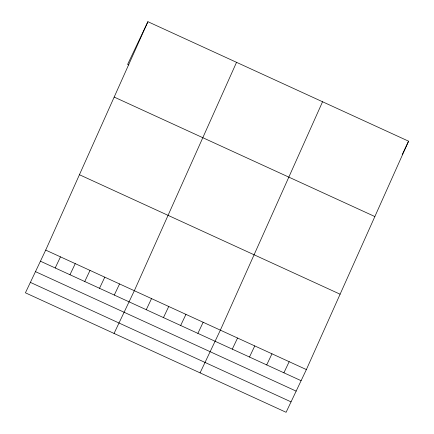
<?xml version="1.0" encoding="UTF-8"?>
<svg xmlns="http://www.w3.org/2000/svg" width="434" height="434" viewBox="0 0 434 434"><rect width="100%" height="100%" fill="white"/><g stroke="black" fill="none" stroke-linecap="round" stroke-linejoin="round"><path stroke-width="0.65" d="M45.706 250.093L147.907 21.7L408.578 141.191L306.377 369.578L286.093 412.3L25.422 292.809L45.706 250.093L306.377 369.578M236.535 62.328L134.334 290.715L114.05 333.437M322.56 101.757L220.358 330.149L200.069 372.871M147.907 21.7L127.623 64.422L128.855 64.986M55.199 267.973L60.478 256.863M69.972 274.744L75.25 263.633M84.744 281.514L90.022 270.404M99.516 288.284L104.789 277.174M114.288 295.055L119.562 283.945M146.263 309.713L151.537 298.603M163.466 317.601L168.745 306.491M180.669 325.489L185.947 314.373M197.877 333.372L203.15 322.261M232.282 349.148L237.561 338.032M249.49 357.03L254.763 345.92M266.693 364.918L271.972 353.808M283.896 372.806L289.174 361.69M402.204 154.618L408.578 141.191M114.18 97.07L374.851 216.555M79.433 174.723L340.104 294.209M40.433 261.203L301.104 380.689M35.48 271.635L296.151 391.121M30.375 282.382L291.046 401.868"/></g></svg>
